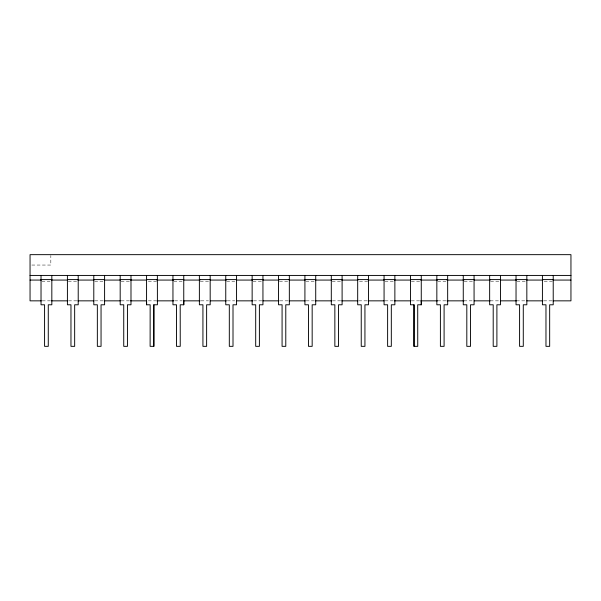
<?xml version="1.0" encoding="UTF-8"?>
<svg xmlns="http://www.w3.org/2000/svg" width="601" height="601" viewBox="0 0 601 601"><rect width="100%" height="100%" fill="white"/><g stroke="black" fill="none" stroke-linecap="round" stroke-linejoin="round"><path stroke-width="0.45" stroke-dasharray="3 2.25" d="M31.845 265.049L50.83 265.049L50.83 255.523M41.927 281.208L50.026 281.208M68.311 281.208L77.311 281.208M94.695 281.208L103.703 281.208M121.079 281.208L130.086 281.208M148.364 281.208L156.508 281.208M173.854 281.208L182.892 281.208M200.276 281.208L209.276 281.208M226.66 281.208L234.758 281.208M253.044 281.208L262.051 281.208M279.427 281.208L288.435 281.208M305.819 281.208L314.819 281.208M332.203 281.208L341.203 281.208M359.488 281.208L367.587 281.208M384.971 281.208L393.971 281.208M411.354 281.208L420.392 281.208M437.738 281.208L445.882 281.208M464.16 281.208L473.167 281.208M490.551 281.208L499.551 281.208M516.935 281.208L525.935 281.208M544.221 281.208L552.319 281.208M42.258 300.846L50.709 300.846M68.552 300.846L77.003 300.846M94.845 300.846L103.297 300.846M121.139 300.846L129.591 300.846M148.372 300.846L155.884 300.846M174.666 300.846L182.178 300.846M200.959 300.846L208.472 300.846M227.253 300.846L234.766 300.846M253.547 300.846L261.998 300.846M279.841 300.846L288.292 300.846M306.134 300.846L314.586 300.846M332.428 300.846L340.88 300.846M358.722 300.846L367.173 300.846M385.016 300.846L393.467 300.846M411.309 300.846L419.761 300.846M437.603 300.846L446.055 300.846M463.897 300.846L473.287 300.846M490.191 300.846L499.581 300.846M516.484 300.846L525.875 300.846M543.717 300.846L552.169 300.846"/><path stroke-width="0.9" d="M30.05 275.431L570.95 275.431M41.026 279.593L51.829 279.593M67.41 279.593L78.213 279.593M93.794 279.593L104.597 279.593M120.185 279.593L130.988 279.593M146.569 279.593L157.372 279.593M172.953 279.593L183.756 279.593M199.374 279.593L210.177 279.593M225.758 279.593L236.561 279.593M252.142 279.593L262.945 279.593M278.526 279.593L289.336 279.593M304.917 279.593L315.72 279.593M331.301 279.593L342.104 279.593M357.685 279.593L368.488 279.593M384.069 279.593L394.872 279.593M410.453 279.593L421.263 279.593M436.844 279.593L447.647 279.593M463.266 279.593L474.069 279.593M489.65 279.593L500.453 279.593M516.034 279.593L526.837 279.593M542.418 279.593L553.221 279.593M30.05 280.066L41.319 280.066M51.648 280.066L67.612 280.066M77.942 280.066L93.906 280.066M104.236 280.066L120.2 280.066M130.53 280.066L146.494 280.066M156.823 280.066L173.727 280.066M184.056 280.066L200.02 280.066M210.35 280.066L226.314 280.066M236.644 280.066L252.608 280.066M262.938 280.066L278.902 280.066M289.231 280.066L305.195 280.066M315.525 280.066L331.489 280.066M341.819 280.066L357.783 280.066M368.113 280.066L384.077 280.066M394.406 280.066L410.37 280.066M420.7 280.066L437.603 280.066M446.994 280.066L463.897 280.066M474.227 280.066L490.191 280.066M500.52 280.066L516.484 280.066M526.814 280.066L542.778 280.066M553.108 280.066L570.95 280.066M41.319 300.846L30.05 300.846L30.05 254.659L570.95 254.659L570.95 300.846L553.108 300.846M51.648 300.846L67.612 300.846M77.942 300.846L93.906 300.846M104.236 300.846L120.2 300.846M130.53 300.846L146.494 300.846M156.823 300.846L173.727 300.846M184.056 300.846L200.02 300.846M210.35 300.846L226.314 300.846M236.644 300.846L252.608 300.846M262.938 300.846L278.902 300.846M289.231 300.846L305.195 300.846M315.525 300.846L331.489 300.846M341.819 300.846L357.783 300.846M368.113 300.846L384.077 300.846M394.406 300.846L410.37 300.846M420.7 300.846L437.603 300.846M446.994 300.846L463.897 300.846M474.227 300.846L490.191 300.846M500.52 300.846L516.484 300.846M526.814 300.846L542.778 300.846M146.569 275.431L146.569 304.79L150.152 304.79L150.122 346.341L153.856 346.341L153.856 304.79L157.409 304.79L157.372 275.431M183.793 301.056L183.793 304.79L180.202 304.79L180.24 346.341L176.506 346.341L176.506 304.79L172.953 304.79L172.953 275.431M421.293 301.056L421.293 304.79L417.71 304.79L417.74 346.341L414.006 346.341L414.044 304.79L410.453 304.79L410.453 275.431M553.221 275.431L553.221 304.79L549.667 304.79L549.667 346.341L545.971 346.341L545.971 304.79L542.418 304.79L542.418 275.431M526.837 275.431L526.837 304.79L523.283 304.79L523.283 346.341L519.587 346.341L519.587 304.79L516.034 304.79L516.034 275.431M500.453 275.431L500.453 304.79L496.899 304.79L496.899 346.341L493.203 346.341L493.203 304.79L489.65 304.79L489.65 275.431M474.069 275.431L474.069 304.79L470.515 304.79L470.515 346.341L466.812 346.341L466.812 304.79L463.266 304.79L463.266 275.431M447.647 275.431L447.677 304.79L444.094 304.79L444.094 346.341L440.398 346.341L440.398 304.79L436.844 304.79L436.844 275.431M421.263 275.431L421.263 304.79M414.006 304.79L414.006 346.341M394.872 275.431L394.872 304.79L391.319 304.79L391.319 346.341L387.622 346.341L387.622 304.79L384.069 304.79L384.069 275.431M368.488 275.431L368.488 304.79L364.935 304.79L364.935 346.341L361.239 346.341L361.239 304.79L357.685 304.79L357.685 275.431M342.104 275.431L342.104 304.79L338.551 304.79L338.551 346.341L334.855 346.341L334.855 304.79L331.301 304.79L331.301 275.431M315.72 275.431L315.72 304.79L312.167 304.79L312.167 346.341L308.471 346.341L308.471 304.79L304.917 304.79L304.917 275.431M289.336 275.431L289.336 304.79L285.783 304.79L285.783 346.341L282.079 346.341L282.079 304.79L278.526 304.79L278.526 275.431M262.945 275.431L262.945 304.79L259.392 304.79L259.392 346.341L255.695 346.341L255.695 304.79L252.142 304.79L252.142 275.431M236.561 275.431L236.561 304.79L233.008 304.79L233.008 346.341L229.312 346.341L229.312 304.79L225.758 304.79L225.758 275.431M210.177 275.431L210.177 304.79L206.624 304.79L206.624 346.341L202.928 346.341L202.928 304.79L199.374 304.79L199.374 275.431M183.756 275.431L183.756 304.79M153.818 304.79L153.818 346.341M146.599 301.056L146.599 304.79M130.988 275.431L130.988 304.79L127.435 304.79L127.435 346.341L123.738 346.341L123.738 304.79L120.185 304.79L120.185 275.431M104.597 275.431L104.597 304.79L101.051 304.79L101.051 346.341L97.347 346.341L97.347 304.79L93.794 304.79L93.794 275.431M78.213 275.431L78.213 304.79L74.659 304.79L74.659 346.341L70.963 346.341L70.963 304.79L67.41 304.79L67.41 275.431M51.829 275.431L51.829 304.79L48.275 304.79L48.275 346.341L44.579 346.341L44.579 304.79L41.026 304.79L41.026 275.431"/></g></svg>
